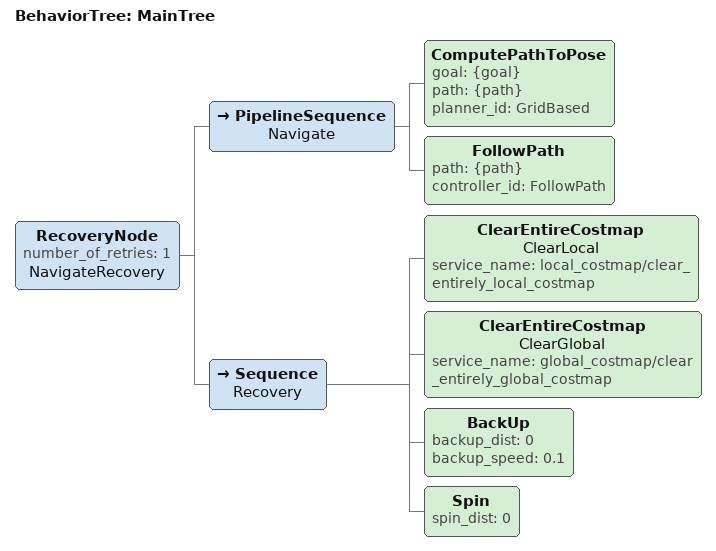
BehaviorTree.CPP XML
<?xml version="1.0"?>
<root main_tree_to_execute="MainTree">
  <BehaviorTree ID="MainTree">
    <RecoveryNode number_of_retries="1" name="NavigateRecovery">
      <PipelineSequence name="Navigate">
        <ComputePathToPose goal="{goal}" path="{path}" planner_id="GridBased"/>
        <FollowPath path="{path}" controller_id="FollowPath"/>
      </PipelineSequence>
      <Sequence name="Recovery">
        <ClearEntireCostmap name="ClearLocal" service_name="local_costmap/clear_entirely_local_costmap"/>
        <ClearEntireCostmap name="ClearGlobal" service_name="global_costmap/clear_entirely_global_costmap"/>
        <BackUp backup_dist="0" backup_speed="0.1"/>
        <Spin spin_dist="0"/>
      </Sequence>
    </RecoveryNode>
  </BehaviorTree>
</root>
